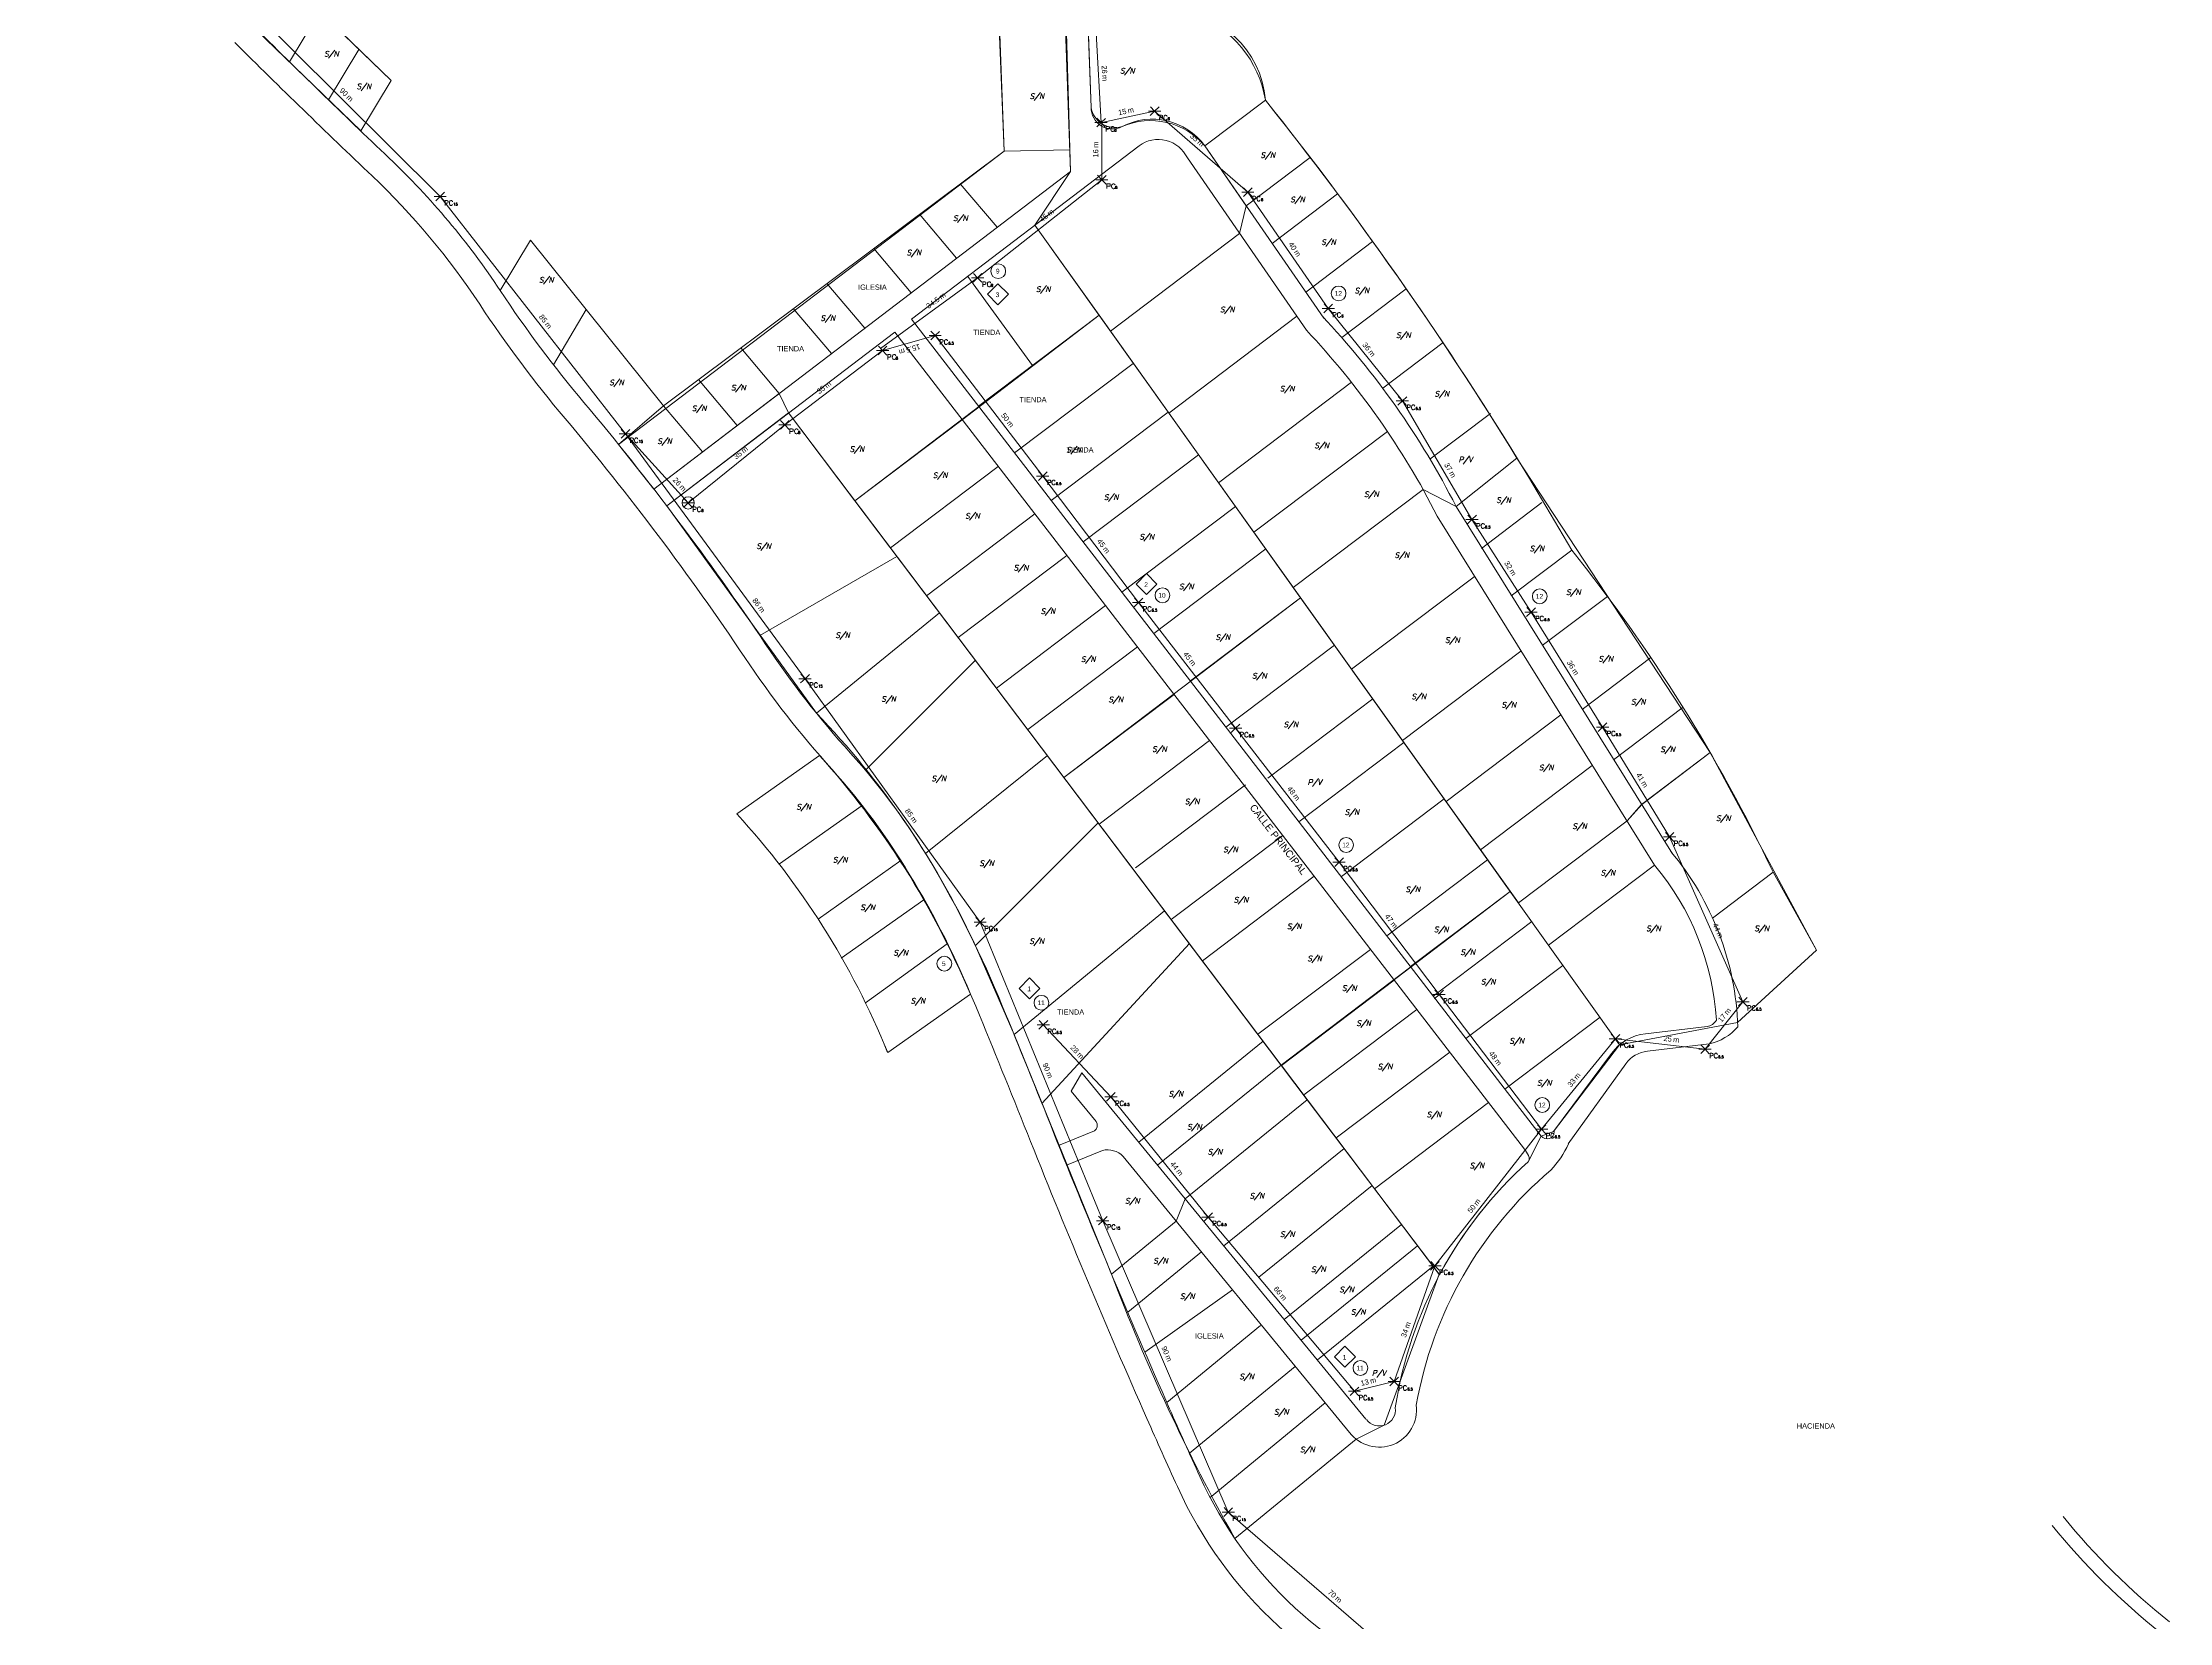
# Model space of a CAD drawing. Header units: metres. Extents: x 276196 to 280123, y 1482787 to 1490589.
# Drawn here: x 278484 to 279088, y 1488827 to 1489275 of the extents above; entities that cross this region are included whole.
import ezdxf
from ezdxf.enums import TextEntityAlignment as Align

# ---------------------------------------------------------------- set-up
doc = ezdxf.new("R2010")
doc.units = ezdxf.units.M
for name, color, linetype, lineweight in [('_ADDRESSDIBUJO', 7, 'Continuous', 0), ('_HOUSECOUNT', 7, 'Continuous', 0), ('_LOTLINE', 9, 'Continuous', 0), ('_MICROZONES', 2, 'Continuous', 0), ('_POLEPED', 7, 'Continuous', 0), ('_STRAND', 3, 'Continuous', 0), ('_STRANDDISTANCE', 3, 'Continuous', 0), ('_STREET', 5, 'Continuous', 0)]:
    doc.layers.add(name, color=color, linetype=linetype, lineweight=lineweight)
doc.styles.add('Address', font='ITALICS.shx', dxfattribs={"height": 1.5})
doc.styles.add('ROMANS', font='romans.shx', dxfattribs={"height": 0.2})
doc.styles.get("Standard").update_dxf_attribs({"font": 'arial.ttf'})
doc.styles.add('StrandDistance0', font='ENGINEERING.shx', dxfattribs={"height": 1.5})
doc.styles.add('Style-ENGINEERING', font='ENGINEERING.shx')

# ---------------------------------------------------------------- blocks, each defined once
blk = doc.blocks.new('PC15_E')
at = {"layer": '_POLEPED', "color": 1}
for p, q in [((-1.74, 0), (0, 0)), ((-1.19, 1.27), (0, 0)), ((0, 0), (1.24, 1.22)), ((0, 0), (1.74, 0)), ((-1.24, -1.22), (0, 0)), ((0, 0), (1.19, -1.27))]:
    blk.add_line(p, q, dxfattribs=at)
at = {"layer": '_POLEPED', "linetype": 'Continuous', "style": 'ROMANS'}
for s, height, p in [('PC', 1.391, (1.18, -2.51)), ('15', 0.732, (3.72, -2.51))]:
    blk.add_text(s, height=height, rotation=359.64776, dxfattribs=at).set_placement(p)
blk = doc.blocks.new('*U33')
at = {"layer": '_POLEPED', "linetype": 'Continuous'}
blk.add_line((206328.6, 1519837.21), (206328.59, 1519835.82), dxfattribs=at)
at = {"layer": '_POLEPED', "linetype": 'Continuous', "flags": 128}
blk.add_lwpolyline([(206328.6, 1519837.21), (206329.19, 1519837.21), (206329.39, 1519837.14), (206329.46, 1519837.07), (206329.52, 1519836.94), (206329.52, 1519836.74), (206329.46, 1519836.61), (206329.39, 1519836.54), (206329.19, 1519836.48), (206328.59, 1519836.48)], dxfattribs=at)
blk = doc.blocks.new('PC8_E')
at = {"layer": '_POLEPED', "color": 1}
for p, q in [((-1.74, 0), (0, 0)), ((-1.24, -1.22), (0, 0)), ((-1.19, 1.27), (0, 0)), ((0, 0), (1.24, 1.22)), ((0, 0), (1.74, 0)), ((0, 0), (1.19, -1.27))]:
    blk.add_line(p, q, dxfattribs=at)
at = {"layer": '_POLEPED', "linetype": 'Continuous', "flags": 128}
for points in [[(3.77, -1.47), (3.71, -1.34), (3.57, -1.2), (3.44, -1.13), (3.18, -1.13), (3.04, -1.2), (2.91, -1.33), (2.84, -1.46), (2.78, -1.66), (2.77, -1.99), (2.84, -2.19), (2.9, -2.32), (3.04, -2.46), (3.17, -2.52), (3.43, -2.53), (3.57, -2.46), (3.7, -2.33), (3.77, -2.2)], [(4, -1.78), (3.9, -1.81), (3.86, -1.88), (3.86, -1.95), (3.9, -2.02), (3.97, -2.06), (4.11, -2.09), (4.21, -2.13), (4.28, -2.2), (4.31, -2.27), (4.31, -2.37), (4.28, -2.44), (4.24, -2.48), (4.14, -2.51), (4, -2.51), (3.89, -2.47), (3.86, -2.44), (3.82, -2.37), (3.83, -2.26), (3.86, -2.19), (3.93, -2.13), (4.04, -2.09), (4.18, -2.06), (4.25, -2.02), (4.28, -1.95), (4.28, -1.88), (4.25, -1.81), (4.14, -1.78), (4, -1.78)]]:
    blk.add_lwpolyline(points, dxfattribs=at)
at = {"layer": '_POLEPED', "linetype": 'Continuous'}
blk.add_blockref('*U33', (-206327.14, -1519838.33), dxfattribs=at)
blk = doc.blocks.new('SN')
at = {"layer": '_ADDRESSDIBUJO', "color": 7, "linetype": 'Continuous', "lineweight": 0, "style": 'Address'}
blk.add_text('S/N', height=1.5, dxfattribs=at).set_placement((2, 0), align=Align.CENTER)
blk = doc.blocks.new('PC6.5')
at = {"layer": '_POLEPED', "color": 1}
for p, q in [((-1.74, 0), (0, 0)), ((-1.24, -1.22), (0, 0)), ((-1.19, 1.27), (0, 0)), ((0, 0), (1.24, 1.22)), ((0, 0), (1.74, 0)), ((0, 0), (1.19, -1.27))]:
    blk.add_line(p, q, dxfattribs=at)
at = {"layer": '_POLEPED', "linetype": 'Continuous', "attachment_point": 7, "rotation": 359.64776, "line_spacing_factor": 0.72, "style": 'StrandDistance0'}
for s, insert, char_height in [('\\Fromans;PC', (1.18, -2.51), 1.3914), ('\\Fromans;6.5', (3.72, -2.51), 0.7317)]:
    blk.add_mtext(s, dxfattribs=dict(at, insert=insert, char_height=char_height))
blk = doc.blocks.new('PC6_E')
at = {"layer": '_POLEPED', "color": 1}
for p, q in [((-1.74, 0), (0, 0)), ((-1.24, -1.22), (0, 0)), ((-1.19, 1.27), (0, 0)), ((0, 0), (1.24, 1.22)), ((0, 0), (1.74, 0)), ((0, 0), (1.19, -1.27))]:
    blk.add_line(p, q, dxfattribs=at)
at = {"layer": '_POLEPED', "linetype": 'Continuous', "style": 'ROMANS'}
for s, height, p in [('PC', 1.391, (1.18, -2.51)), ('6', 0.732, (3.72, -2.51))]:
    blk.add_text(s, height=height, rotation=359.64776, dxfattribs=at).set_placement(p)
blk = doc.blocks.new('PC8_N')
at = {"layer": '_POLEPED', "color": 1}
for p, q in [((-1.24, -1.22), (1.24, 1.22)), ((-1.19, 1.27), (1.19, -1.27)), ((-1.74, 0), (1.74, 0))]:
    blk.add_line(p, q, dxfattribs=at)
blk.add_circle((0, 0), 1.74, dxfattribs=at)
at = {"layer": '_POLEPED', "linetype": 'Continuous', "style": 'ROMANS'}
for s, height, p in [('PC', 1.391, (1.18, -2.51)), ('8', 0.732, (3.72, -2.51))]:
    blk.add_text(s, height=height, rotation=359.64776, dxfattribs=at).set_placement(p)
blk = doc.blocks.new('TIENDA')
at = {"layer": '_ADDRESSDIBUJO'}
blk.add_text('TIENDA', height=1.5, dxfattribs=at).set_placement((-0.01, -0.02))
blk = doc.blocks.new('PV')
at = {"layer": '_ADDRESSDIBUJO', "color": 7, "linetype": 'Continuous', "lineweight": 0, "style": 'Address'}
blk.add_text('P/V', height=1.5, dxfattribs=at).set_placement((2.09, 0.23), align=Align.CENTER)
blk = doc.blocks.new('HCRES_5')
at = {"layer": '_HOUSECOUNT', "color": 1, "linetype": 'Continuous', "lineweight": 0}
blk.add_circle((0.14, 0), 2.1, dxfattribs=at)
at = {"layer": '_HOUSECOUNT', "color": 7, "linetype": 'Continuous', "lineweight": 0, "style": 'Style-ENGINEERING'}
blk.add_text('5', height=1.35, dxfattribs=at).set_placement((0, 0), align=Align.MIDDLE_CENTER)
blk = doc.blocks.new('HCRES_12')
at = {"layer": '_HOUSECOUNT', "color": 1, "linetype": 'Continuous', "lineweight": 0}
blk.add_ellipse((0, 0), major_axis=(-1.48, 1.48), ratio=1, start_param=3.926991, end_param=10.210176, dxfattribs=at)
at = {"layer": '_HOUSECOUNT', "color": 7, "linetype": 'Continuous', "lineweight": 0, "style": 'Style-ENGINEERING'}
blk.add_text('12', height=1.35, dxfattribs=at).set_placement((-0.08, 0), align=Align.MIDDLE_CENTER)
blk = doc.blocks.new('LONGITUD_RED')
at = {"layer": '_STRANDDISTANCE'}
blk.add_text('m', height=1.5, dxfattribs=at).set_placement((1.57, 0))
at = {"layer": '_STRANDDISTANCE', "flags": 4}
blk.add_attdef('?', text='', height=1.5, dxfattribs=at).set_placement((1.17, 0), align=Align.RIGHT)
blk = doc.blocks.new('HCRES_9')
at = {"layer": '_HOUSECOUNT', "color": 1, "linetype": 'Continuous', "lineweight": 0}
blk.add_circle((0.14, 0), 2.1, dxfattribs=at)
at = {"layer": '_HOUSECOUNT', "color": 7, "linetype": 'Continuous', "lineweight": 0, "style": 'Style-ENGINEERING'}
blk.add_text('9', height=1.35, dxfattribs=at).set_placement((0, 0), align=Align.MIDDLE_CENTER)
blk = doc.blocks.new('HCCOM_3')
at = {"layer": '_HOUSECOUNT', "color": 3, "linetype": 'Continuous', "lineweight": 0, "flags": 128}
blk.add_lwpolyline([(-2.86, 0.15), (0.11, 3.12), (3.08, 0.15), (0.11, -2.82), (-2.86, 0.15)], close=True, dxfattribs=at)
at = {"layer": '_HOUSECOUNT', "color": 7, "linetype": 'Continuous', "lineweight": 0, "style": 'Style-ENGINEERING'}
blk.add_text('3', height=1.35, dxfattribs=at).set_placement((0, 0), align=Align.MIDDLE_CENTER)
blk = doc.blocks.new('HCRES_10')
at = {"layer": '_HOUSECOUNT', "color": 1, "linetype": 'Continuous', "lineweight": 0}
blk.add_circle((0.14, 0), 2.1, dxfattribs=at)
at = {"layer": '_HOUSECOUNT', "color": 7, "linetype": 'Continuous', "lineweight": 0, "style": 'Style-ENGINEERING'}
blk.add_text('10', height=1.35, dxfattribs=at).set_placement((0, 0), align=Align.MIDDLE_CENTER)
blk = doc.blocks.new('HCCOM_2')
at = {"layer": '_HOUSECOUNT', "color": 3, "linetype": 'Continuous', "lineweight": 0, "flags": 128}
blk.add_lwpolyline([(-2.86, 0.15), (0.11, 3.12), (3.08, 0.15), (0.11, -2.82), (-2.86, 0.15)], close=True, dxfattribs=at)
at = {"layer": '_HOUSECOUNT', "color": 7, "linetype": 'Continuous', "lineweight": 0, "style": 'Style-ENGINEERING'}
blk.add_text('2', height=1.35, dxfattribs=at).set_placement((0, 0), align=Align.MIDDLE_CENTER)
blk = doc.blocks.new('HCRES_11')
at = {"layer": '_HOUSECOUNT', "color": 1, "linetype": 'Continuous', "lineweight": 0}
blk.add_circle((0.14, 0), 2.1, dxfattribs=at)
at = {"layer": '_HOUSECOUNT', "color": 7, "linetype": 'Continuous', "lineweight": 0, "style": 'Style-ENGINEERING'}
blk.add_text('11', height=1.35, dxfattribs=at).set_placement((0.06, 0), align=Align.MIDDLE_CENTER)
blk = doc.blocks.new('HCCOM_1')
at = {"layer": '_HOUSECOUNT', "color": 3, "linetype": 'Continuous', "lineweight": 0, "flags": 128}
blk.add_lwpolyline([(-2.86, 0.15), (0.11, 3.12), (3.08, 0.15), (0.11, -2.82), (-2.86, 0.15)], close=True, dxfattribs=at)
at = {"layer": '_HOUSECOUNT', "color": 7, "linetype": 'Continuous', "lineweight": 0, "style": 'Style-ENGINEERING'}
blk.add_text('1', height=1.35, dxfattribs=at).set_placement((0, 0), align=Align.MIDDLE_CENTER)

msp = doc.modelspace()

# ---------------------------------------------------------------- linework, layer by layer
at = {"layer": '_LOTLINE', "color": 9}
for p, q in [((278775.97, 1489238), (278773.56, 1489318.23)), ((278781.76, 1489256.13), (278779.55, 1489319.02)), ((278583.29, 1489263.74), (278529.47, 1489315.91)), ((278757.09, 1489243.77), (278755.38, 1489291.03)), ((278563.09, 1489283.34), (278554.51, 1489269.04)), ((278574.16, 1489272.54), (278565.58, 1489258.25)), ((278583.29, 1489263.74), (278574.71, 1489249.45)), ((278831.18, 1489258.19), (278814.01, 1489245.22)), ((278660.55, 1489171.55), (278757.09, 1489243.77)), ((278730.87, 1489196.08), (278795.38, 1489245.25)), ((278757.09, 1489243.77), (278775.79, 1489244.15)), ((278809.07, 1489241.81), (278842.81, 1489192.96)), ((278814.01, 1489245.22), (278847.75, 1489196.37)), ((278843.91, 1489241.92), (278825.76, 1489228.21)), ((278657.81, 1489147.93), (278775.97, 1489238)), ((278755.17, 1489222.15), (278744.7, 1489234.5)), ((278851.68, 1489231.64), (278833.09, 1489217.59)), ((278743.65, 1489213.37), (278733.1, 1489225.82)), ((278931.61, 1488990.35), (278765.8, 1489222.71)), ((278622.85, 1489218.47), (278614.27, 1489204.18)), ((278622.85, 1489218.47), (278660.55, 1489171.55)), ((278730.8, 1489203.57), (278720.15, 1489216.13)), ((278823.89, 1489220.36), (278787.23, 1489192.67)), ((278861.6, 1489218.12), (278842.62, 1489203.79)), ((278717.6, 1489193.51), (278706.85, 1489206.18)), ((278746.79, 1489208.22), (278765.16, 1489182.93)), ((278871.11, 1489204.69), (278852.82, 1489190.87)), ((278638.66, 1489198.8), (278629.37, 1489183.12)), ((278708.16, 1489186.31), (278697.34, 1489199.07)), ((278661.45, 1489143.16), (278726.1, 1489192.44)), ((278904.64, 1488960.75), (278726.1, 1489192.44)), ((278909.39, 1488964.41), (278730.87, 1489196.08)), ((278784.02, 1489197.18), (278749.89, 1489171.4)), ((278840.08, 1489196.91), (278803.78, 1489169.48)), ((278693.38, 1489175.04), (278682.45, 1489187.93)), ((278881.62, 1489189.46), (278864.45, 1489176.49)), ((278793.73, 1489183.56), (278760.1, 1489158.15)), ((278681.46, 1489165.96), (278670.44, 1489178.95)), ((278855.59, 1489178.19), (278817.89, 1489149.71)), ((278660.55, 1489171.55), (278647.82, 1489160.52)), ((278671.64, 1489158.48), (278660.55, 1489171.55)), ((278880.56, 1488925.13), (278696, 1489169.49)), ((278745.26, 1489167.57), (278714.82, 1489144.57)), ((278803.6, 1489169.74), (278770.46, 1489144.7)), ((278895.02, 1489169.38), (278877.85, 1489156.41)), ((278865.77, 1489164.28), (278827.91, 1489135.68)), ((278812.25, 1489157.62), (278779.54, 1489132.91)), ((278902.52, 1489156.71), (278885.26, 1489142.97)), ((278755.47, 1489154.32), (278724.9, 1489131.23)), ((278875.9, 1489147.79), (278839.1, 1489119.99)), ((278909.6, 1489144.06), (278892.44, 1489131.09)), ((278765.83, 1489140.88), (278735.13, 1489117.68)), ((278822.68, 1489143), (278790.5, 1489118.69)), ((278879.91, 1489140.25), (278941.54, 1489041.3)), ((278885.26, 1489142.97), (278946.62, 1489044.48)), ((278687.84, 1489106.38), (278726.71, 1489128.82)), ((278774.92, 1489129.09), (278744.1, 1489105.81)), ((278831.27, 1489130.97), (278799.52, 1489106.98)), ((278918.05, 1489130.57), (278900.88, 1489117.6)), ((278890.39, 1489123.06), (278855.64, 1489096.81)), ((278785.87, 1489114.87), (278754.92, 1489091.48)), ((278841.16, 1489117.1), (278809.92, 1489093.49)), ((278928.16, 1489117.46), (278909.69, 1489103.51)), ((278703.92, 1489084.33), (278738.78, 1489112.85)), ((278794.9, 1489103.16), (278763.83, 1489079.69)), ((278850.75, 1489103.66), (278819.99, 1489080.42)), ((278903.59, 1489101.96), (278870.05, 1489076.62)), ((278717.8, 1489068.18), (278748.97, 1489099.35)), ((278940.45, 1489100.13), (278921, 1489085.43)), ((278805.29, 1489089.67), (278774.09, 1489066.1)), ((278861.63, 1489088.42), (278831.93, 1489065.98)), ((278914.91, 1489083.85), (278882.41, 1489059.3)), ((278949.6, 1489086.03), (278929.93, 1489071.17)), ((278704.8, 1489072.37), (278681.31, 1489055.81)), ((278734.84, 1489044.56), (278769.37, 1489072.35)), ((278815.37, 1489076.59), (278784.04, 1489052.93)), ((278870.48, 1489076.01), (278840.72, 1489053.52)), ((278957.32, 1489073.18), (278937.86, 1489058.48)), ((278923.88, 1489069.52), (278892.2, 1489045.58)), ((278825.54, 1489064.06), (278794.4, 1489040.53)), ((278881.88, 1489060.04), (278852.74, 1489038.01)), ((278716.89, 1489058.19), (278693.39, 1489041.63)), ((278748.99, 1489018.45), (278783.79, 1489053.25)), ((278933.72, 1489053.8), (278902.93, 1489030.54)), ((278836.09, 1489049.7), (278804.5, 1489025.83)), ((278727.85, 1489042.55), (278704.36, 1489025.99)), ((278894.18, 1489042.81), (278865.61, 1489021.23)), ((278941.54, 1489041.3), (278911.47, 1489018.58)), ((278845.03, 1489038.11), (278813.32, 1489014.15)), ((278975.14, 1489039.25), (278957.98, 1489026.28)), ((278987.4, 1489017.21), (278975.14, 1489039.25)), ((278734.36, 1489031.47), (278710.87, 1489014.9)), ((278900.58, 1489033.83), (278872.34, 1489012.49)), ((278759.94, 1488993.21), (278802.63, 1489028.31)), ((278906.7, 1489025.26), (278878.77, 1489004.15)), ((278740.94, 1489018.98), (278717.83, 1489002.21)), ((278767.84, 1488973.68), (278809.66, 1489019.01)), ((278860.98, 1489017.4), (278829.08, 1488993.3)), ((278965.09, 1488996.68), (278987.4, 1489017.21)), ((278915.55, 1489012.85), (278888.06, 1488992.08)), ((278747.59, 1489004.72), (278724.1, 1488988.15)), ((278867.71, 1489008.67), (278835.72, 1488984.5)), ((278874.14, 1489000.33), (278842.07, 1488976.1)), ((278926.07, 1488998.12), (278899.11, 1488977.75)), ((278795.29, 1488962.72), (278830.57, 1488991.32)), ((278883.44, 1488988.26), (278851.25, 1488963.94)), ((278779.17, 1488982.37), (278776.17, 1488977.17)), ((278859.7, 1488884.19), (278779.17, 1488982.37)), ((278800.64, 1488956.2), (278835.66, 1488984.59)), ((278776.17, 1488977.17), (278783.2, 1488968.55)), ((278808.44, 1488946.69), (278843.07, 1488974.77)), ((278894.48, 1488973.93), (278862.15, 1488949.51)), ((278782.76, 1488965.92), (278772.58, 1488961.81)), ((278785.01, 1488960.36), (278774.83, 1488956.24)), ((278855.06, 1488880.39), (278790.85, 1488958.67)), ((278819.44, 1488933.28), (278853.53, 1488960.92)), ((278829.3, 1488924.4), (278861.44, 1488950.45)), ((278805.93, 1488940.29), (278787.6, 1488925.25)), ((278836.51, 1488912.46), (278869.77, 1488939.42)), ((278841.32, 1488906.61), (278874.34, 1488933.37)), ((278813.04, 1488931.62), (278792.16, 1488914.49)), ((278845.92, 1488900.99), (278878.72, 1488927.58)), ((278821.88, 1488920.84), (278797.02, 1488903.16)), ((278829.85, 1488910.72), (278803.25, 1488888.9)), ((278839.68, 1488899.14), (278809.65, 1488874.5)), ((278848.17, 1488888.79), (278815.5, 1488861.99)), ((278856.9, 1488878.52), (278822.52, 1488850.32))]:
    msp.add_line(p, q, dxfattribs=at)
at = {"layer": '_LOTLINE', "color": 9, "flags": 128}
msp.add_lwpolyline([(278681.31, 1489055.81, -0.089447), (278724.1, 1488988.15), (278747.59, 1489004.72, 0.086733), (278704.8, 1489072.37), (278681.31, 1489055.81)], format="xyb", close=True, dxfattribs=at)
for points in [[(278912.88, 1488965.71), (278929.32, 1488987.88, -0.215544), (278938.97, 1488993.45), (278956.43, 1488995.53, 0.241498), (278959.05, 1488997.3)], [(278917.08, 1488962.26), (278933.38, 1488984.96, -0.216875), (278939.51, 1488988.48), (278957.02, 1488990.57, 0.158137), (278965.14, 1488995.43)]]:
    msp.add_lwpolyline(points, format="xyb", dxfattribs=at)
at = {"layer": '_LOTLINE', "color": 9}
for centre, radius, start, end in [((278803.97, 1489256.18), 27.28, 4.23229, 90), ((280286.31, 1491034.1), 2472.76, 225.20012, 226.45475), ((280286.31, 1491034.1), 2479.76, 225.20012, 226.45475), ((278044.02, 1488629.02), 1007.71, 29.84857, 38.63514), ((278788.62, 1489257.4), 6.98, 190.53106, 286.04242), ((278798.62, 1489232.27), 20.11, 40.07765, 113.644), ((278800.81, 1489237.91), 9.13, 25.28546, 126.50518), ((278433.1, 1489084.31), 217.23, 33.48984, 46.45475), ((278433.1, 1489084.31), 210.23, 33.48984, 46.45475), ((278902.07, 1489394.6), 345.1, 213.48984, 220.07196), ((278902.07, 1489394.6), 352.1, 213.48984, 220.07196), ((278678.25, 1489037.74), 226.22, 26.94616, 43.3276), ((278678.25, 1489037.74), 232.22, 26.94616, 43.3276), ((278040.69, 1488669.96), 773.55, 33.78935, 40.07196), ((278040.69, 1488669.96), 780.55, 33.78935, 40.07196), ((278556.56, 1488841.04), 463.14, 25.33778, 38.69189), ((278916.29, 1489255.89), 273.01, 213.78935, 222.04654), ((278916.29, 1489255.89), 280.01, 213.78935, 222.04654), ((278569.91, 1488943.5), 193.43, 30.64363, 42.04654), ((278569.91, 1488943.5), 186.43, 30.64363, 42.04654), ((278515.12, 1488903.34), 225.53, 22.08962, 42.53496), ((278467.39, 1488882.77), 312.59, 22.29857, 30.64363), ((278883.55, 1488992.73), 75.64, 3.46106, 39.94714), ((278883.55, 1488992.73), 81.64, 1.89504, 39.94714), ((278467.39, 1488882.77), 305.59, 22.29857, 30.64363), ((275006.87, 1487463.6), 4045.81, 21.75155, 22.29857), ((275006.87, 1487463.6), 4052.81, 21.75155, 22.29857), ((280965.71, 1489841.13), 2369.83, 201.75155, 203.81257), ((280965.71, 1489841.13), 2362.83, 201.75155, 203.81257), ((278893.61, 1488972.59), 25.65, 316.08874, 336.24859), ((278786.47, 1488954.46), 6.08, 43.8855, 103.8855), ((278984.31, 1488869.67), 117.64, 131.96038, 171.32406), ((278985.92, 1488868.35), 113.69, 130.497, 169.95119), ((280965.71, 1489841.13), 2369.83, 203.81257, 204.32317), ((280965.71, 1489841.13), 2362.83, 203.81257, 204.32317), ((278863.47, 1488886.83), 10.59, 217.50941, 7.32486), ((278863.47, 1488886.83), 4.59, 217.50941, 7.32486), ((278916.86, 1488915.04), 114.4, 204.32317, 250.7971), ((278916.86, 1488915.04), 121.4, 204.32317, 250.7971), ((279212.89, 1488983.41), 204.7, 219.20901, 231.33952), ((279212.89, 1488983.41), 200.7, 219.20901, 231.33952)]:
    msp.add_arc(centre, radius, start, end, dxfattribs=at)
for points in [[(278783.2, 1488968.55), (278783.76, 1488967.86), (278783.59, 1488966.25), (278782.76, 1488965.92)], [(278909.39, 1488964.41), (278910.39, 1488963.11), (278913.28, 1488963.5), (278913.02, 1488965.71)], [(278905.66, 1488957.15), (278906.58, 1488957.99), (278905.4, 1488959.76), (278904.64, 1488960.75)]]:
    msp.add_open_spline(points, degree=3, dxfattribs=at)
at = {"layer": '_MICROZONES'}
msp.add_lwpolyline([(278484.49, 1489305.35), (278503.94, 1489281.81), (278517.39, 1489295.31), (278520.89, 1489301.61), (278574.71, 1489249.45), (278583.29, 1489263.74), (278529.47, 1489315.91), (278495.15, 1489315.4), (278484.49, 1489305.35)], dxfattribs=at)
for points in [[(278831.18, 1489258.19, -0.030804), (278902.52, 1489156.71), (278885.26, 1489142.97), (278875.9, 1489147.79), (278839.1, 1489119.99), (278787.23, 1489192.67), (278823.89, 1489220.36), (278825.76, 1489228.21), (278814.01, 1489245.22, 0.372168), (278790.55, 1489250.7, -0.564454), (278781.76, 1489256.13), (278780.8, 1489283.46), (278811.08, 1489282.51, -0.272433)], [(278661.45, 1489143.16), (278703.92, 1489084.33, -0.082151), (278748.63, 1489019.2), (278759.94, 1488993.21), (278787.6, 1488925.25), (278805.93, 1488940.29), (278808.44, 1488946.69), (278843.07, 1488974.77), (278696, 1489169.49)], [(278681.31, 1489055.81, -0.089447), (278724.1, 1488988.15), (278747.59, 1489004.72, 0.083379), (278704.8, 1489072.37)], [(278835.72, 1488984.5), (278880.55, 1488925.14, -0.086718), (278905.66, 1488957.15), (278909.39, 1488964.41), (278912.88, 1488965.71), (278931.61, 1488990.35), (278965.09, 1488996.68), (278987.4, 1489017.21), (278957.32, 1489073.18), (278937.89, 1489058.5), (278933.74, 1489053.82), (278902.93, 1489030.54), (278900.58, 1489033.83)], [(278822.52, 1488850.32), (278856.9, 1488878.52), (278864.82, 1488882.45), (278880.44, 1488925.29), (278843.07, 1488974.77), (278808.44, 1488946.69), (278805.93, 1488940.29), (278787.6, 1488925.25, 0.03756)]]:
    msp.add_lwpolyline(points, format="xyb", close=True, dxfattribs=at)
for points in [[(278714.82, 1489144.57), (278745.26, 1489167.57), (278784.02, 1489197.18), (278765.8, 1489222.71), (278775.97, 1489238), (278774.44, 1489280.99), (278755.65, 1489280.99), (278757.09, 1489243.77), (278647.82, 1489160.52), (278657.81, 1489147.93), (278693.38, 1489175.04), (278696, 1489169.49)], [(278714.82, 1489144.57), (278774.09, 1489066.1), (278841.16, 1489117.1), (278784.02, 1489197.18)], [(278902.52, 1489156.71), (278957.32, 1489073.18), (278937.86, 1489058.48), (278933.72, 1489053.8), (278902.93, 1489030.54), (278839.1, 1489119.99), (278875.9, 1489147.79), (278885.26, 1489142.97)], [(278774.09, 1489066.1), (278835.66, 1488984.59), (278900.58, 1489033.83), (278841.16, 1489117.1)]]:
    msp.add_lwpolyline(points, close=True, dxfattribs=at)
at = {"layer": '_STRAND'}
for p, q in [((278533.4, 1489294.33), (278597.23, 1489230.84)), ((278783.25, 1489277.22), (278784.61, 1489251.81)), ((278784.82, 1489251.81), (278799.79, 1489255.06)), ((278784.82, 1489235.61), (278784.82, 1489251.81)), ((278799.79, 1489255.06), (278826.21, 1489232.1)), ((278749.59, 1489207.81), (278784.82, 1489235.61)), ((278597.23, 1489230.84), (278649.74, 1489163.54)), ((278826.21, 1489232.1), (278849, 1489199.12)), ((278722.05, 1489187.81), (278749.59, 1489207.81)), ((278849, 1489199.12), (278870.02, 1489172.89)), ((278737.57, 1489191.41), (278722.65, 1489187.18)), ((278768.06, 1489151.59), (278737.57, 1489191.41)), ((278722.65, 1489187.18), (278694.94, 1489166.1)), ((278870.02, 1489172.89), (278889.76, 1489139.28)), ((278649.74, 1489163.54), (278700.67, 1489094.15)), ((278649.74, 1489163.54), (278667.54, 1489143.97)), ((278667.54, 1489143.97), (278694.94, 1489166.1)), ((278795.25, 1489115.71), (278768.06, 1489151.59)), ((278889.76, 1489139.28), (278906.5, 1489113.03)), ((278822.73, 1489080.07), (278795.25, 1489115.71)), ((278906.5, 1489113.03), (278926.78, 1489080.42)), ((278700.67, 1489094.15), (278750.33, 1489025.12)), ((278852.09, 1489042.1), (278822.73, 1489080.07)), ((278926.78, 1489080.42), (278945.8, 1489049.27)), ((278945.8, 1489049.27), (278966.57, 1489002.56)), ((278880.42, 1489004.58), (278852.09, 1489042.1)), ((278750.33, 1489025.12), (278785.08, 1488940.46)), ((278909.51, 1488966.38), (278880.42, 1489004.58)), ((278966.57, 1489002.56), (278955.85, 1488989.05)), ((278930.43, 1488992.04), (278909.51, 1488966.38)), ((278955.85, 1488989.05), (278930.43, 1488992.04)), ((278787.4, 1488975.55), (278814.94, 1488941.49)), ((278879.26, 1488927.66), (278909.51, 1488966.38)), ((278785.08, 1488940.46), (278820.66, 1488857.83)), ((278814.94, 1488941.49), (278856.45, 1488892.07)), ((278867.7, 1488894.86), (278879.26, 1488927.66)), ((278856.45, 1488892.07), (278867.7, 1488894.86)), ((278820.66, 1488857.83), (278872.82, 1488812.76))]:
    msp.add_line(p, q, dxfattribs=at)
at = {"layer": '_STRANDDISTANCE'}
msp.add_line((278787.4, 1488975.55), (278768.23, 1488995.96), dxfattribs=at)

# ---------------------------------------------------------------- block references
at = {"layer": '_ADDRESSDIBUJO'}
for name, p in [('SN', (278564.38, 1489270.56)), ('SN', (278790.03, 1489265.78)), ('SN', (278573.58, 1489261.35)), ('SN', (278764.4, 1489258.56)), ('SN', (278829.86, 1489241.87)), ('SN', (278742.7, 1489223.97)), ('SN', (278729.52, 1489214.21)), ('SN', (278847.07, 1489217.2)), ('SN', (278625.3, 1489206.47)), ('SN', (278766.18, 1489203.84)), ('SN', (278856.54, 1489203.43)), ('SN', (278705.11, 1489195.64)), ('SN', (278818.37, 1489198.07)), ('TIENDA', (278748.36, 1489191.62)), ('SN', (278868.3, 1489190.81)), ('TIENDA', (278692.72, 1489186.98)), ('SN', (278679.76, 1489175.91)), ('TIENDA', (278761.47, 1489172.56)), ('SN', (278835.34, 1489175.63)), ('SN', (278879.2, 1489174.17)), ('SN', (278668.63, 1489170.06)), ('SN', (278658.83, 1489160.75)), ('SN', (278845.13, 1489159.51)), ('SN', (278713.37, 1489158.51)), ('SN', (278774.79, 1489158.3)), ('TIENDA', (278774.79, 1489158.3)), ('PV', (278885.83, 1489155.29)), ('SN', (278736.96, 1489151.08)), ('SN', (278785.46, 1489144.86)), ('SN', (278859.23, 1489145.7)), ('SN', (278896.7, 1489144.05)), ('SN', (278746.12, 1489139.55)), ('SN', (278686.93, 1489130.99)), ('SN', (278795.53, 1489133.64)), ('SN', (278906.17, 1489130.28)), ('SN', (278759.9, 1489124.86)), ('SN', (278867.86, 1489128.44)), ('SN', (278806.75, 1489119.54)), ('SN', (278916.5, 1489117.94)), ('SN', (278767.52, 1489112.52)), ('SN', (278817.11, 1489105.15)), ('SN', (278882.19, 1489104.35)), ('SN', (278778.95, 1489098.92)), ('SN', (278827.47, 1489094.22)), ('SN', (278925.68, 1489099.01)), ('SN', (278722.34, 1489087.63)), ('SN', (278786.75, 1489087.49)), ('SN', (278898.18, 1489085.98)), ('SN', (278934.9, 1489086.84)), ('SN', (278836.39, 1489080.41)), ('SN', (278799.14, 1489073.45)), ('SN', (278943.22, 1489073.36)), ('SN', (278736.58, 1489065.09)), ('PV', (278843.05, 1489063.81)), ('SN', (278908.79, 1489068.2)), ('SN', (278698.26, 1489057.05)), ('SN', (278808.4, 1489058.58)), ('SN', (278853.71, 1489055.54)), ('SN', (278918.26, 1489051.56)), ('SN', (278959, 1489053.85)), ('SN', (278819.28, 1489044.97)), ('SN', (278708.61, 1489042.02)), ('SN', (278750.15, 1489041.05)), ('SN', (278870.97, 1489033.67)), ('SN', (278926.29, 1489038.36)), ('SN', (278716.41, 1489028.56)), ('SN', (278822.27, 1489030.7)), ('SN', (278879.03, 1489022.31)), ('SN', (278939.2, 1489022.59)), ('SN', (278969.9, 1489022.59)), ('SN', (278725.78, 1489015.68)), ('SN', (278764.34, 1489018.94)), ('SN', (278886.55, 1489015.85)), ('SN', (278843.13, 1489014.06)), ('SN', (278852.97, 1489005.67)), ('SN', (278892.34, 1489007.46)), ('SN', (278730.66, 1489002.02)), ('TIENDA', (278772.14, 1488998.89)), ('SN', (278857.02, 1488995.7)), ('SN', (278900.44, 1488990.67)), ('SN', (278863.1, 1488983.39)), ('SN', (278908.26, 1488978.81)), ('SN', (278803.8, 1488975.66)), ('SN', (278876.99, 1488969.79)), ('SN', (278809.06, 1488966.31)), ('SN', (278814.88, 1488959.25)), ('SN', (278889.15, 1488955.32)), ('SN', (278791.45, 1488945.35)), ('SN', (278826.77, 1488946.74)), ('SN', (278835.39, 1488935.87)), ('SN', (278799.45, 1488928.33)), ('SN', (278844.21, 1488925.92)), ('SN', (278807.04, 1488918.28)), ('SN', (278852.21, 1488920.18)), ('SN', (278855.49, 1488913.82)), ('SN', (278823.86, 1488895.52)), ('SN', (278833.7, 1488885.47)), ('SN', (278841.09, 1488874.8))]:
    msp.add_blockref(name, p, dxfattribs=at)
at = {"layer": '_HOUSECOUNT', "lineweight": 70, "zscale": 0.001}
for name, p in [('HCRES_9', (278755.3, 1489209.7)), ('HCCOM_3', (278755.25, 1489203.01)), ('HCRES_12', (278851.95, 1489203.38)), ('HCCOM_2', (278797.37, 1489120.81)), ('HCRES_10', (278801.87, 1489117.78)), ('HCRES_12', (278854.1, 1489046.99)), ('HCCOM_1', (278764.2, 1489006.19)), ('HCRES_11', (278767.56, 1489002.25)), ('HCRES_12', (278909.68, 1488973.26)), ('HCCOM_1', (278853.65, 1488901.72)), ('HCRES_11', (278858, 1488898.69))]:
    msp.add_blockref(name, p, dxfattribs=at)
at = {"layer": '_HOUSECOUNT', "zscale": 0.001}
for name, p in [('HCRES_12', (278908.98, 1489117.5)), ('HCRES_5', (278740.03, 1489013.34))]:
    msp.add_blockref(name, p, dxfattribs=at)
at = {"layer": '_LOTLINE', "zscale": 0.001}
for p in [(278645.21, 1489177.37), (278709.31, 1489105.75)]:
    msp.add_blockref('SN', p, dxfattribs=at)
at = {"layer": '_MICROZONES', "zscale": 0.001}
for name, p in [('SN', (278838.29, 1489229.27)), ('SN', (278872.66, 1489088.32)), ('SN', (278837.36, 1489023.17)), ('PV', (278861.28, 1488896.28))]:
    msp.add_blockref(name, p, dxfattribs=at)
at = {"layer": '_POLEPED'}
for name, p in [('PC8_E', (278784.61, 1489251.81)), ('PC6_E', (278799.79, 1489255.06)), ('PC8_E', (278784.82, 1489235.61)), ('PC15_E', (278597.23, 1489230.84)), ('PC6_E', (278826.21, 1489232.1)), ('PC8_E', (278749.59, 1489207.81)), ('PC6_E', (278849, 1489199.12)), ('PC6.5', (278737.57, 1489191.41)), ('PC8_E', (278722.65, 1489187.18)), ('PC6.5', (278870.02, 1489172.89)), ('PC8_E', (278694.94, 1489166.1)), ('PC15_E', (278649.74, 1489163.54)), ('PC6.5', (278768.06, 1489151.59)), ('PC8_N', (278667.54, 1489143.98)), ('PC6.5', (278889.76, 1489139.28)), ('PC6.5', (278795.25, 1489115.71)), ('PC6.5', (278906.5, 1489113.03)), ('PC15_E', (278700.67, 1489094.15)), ('PC6.5', (278822.73, 1489080.07)), ('PC6.5', (278926.78, 1489080.42)), ('PC6.5', (278945.8, 1489049.27)), ('PC6.5', (278852.09, 1489042.1)), ('PC15_E', (278750.33, 1489025.12)), ('PC6.5', (278880.42, 1489004.58)), ('PC6.5', (278966.57, 1489002.56)), ('PC6.5', (278768.23, 1488995.96)), ('PC6.5', (278930.43, 1488992.04)), ('PC6.5', (278955.85, 1488989.05)), ('PC6.5', (278787.4, 1488975.55)), ('PC6.5', (278909.51, 1488966.38)), ('PC15_E', (278785.08, 1488940.46)), ('PC6.5', (278814.94, 1488941.49)), ('PC6.5', (278879.26, 1488927.66)), ('PC6.5', (278867.7, 1488894.86)), ('PC6.5', (278856.45, 1488892.07)), ('PC15_E', (278820.66, 1488857.83))]:
    msp.add_blockref(name, p, dxfattribs=at)
at = {"layer": '_STRANDDISTANCE'}
ref = msp.add_blockref('LONGITUD_RED', (278784.8, 1489266.86), dxfattribs=dict(at, rotation=273.0778331202121))
ref.add_attrib('?', '26', dxfattribs={"height": 1.5, "rotation": 273.07783}).set_placement((278784.87, 1489265.69), align=Align.RIGHT)
ref = msp.add_blockref('LONGITUD_RED', (278569.37, 1489259.95), dxfattribs=dict(at, rotation=315.1569215592104))
ref.add_attrib('?', '90', dxfattribs={"height": 1.5, "rotation": 315.15692}).set_placement((278570.2, 1489259.13), align=Align.RIGHT)
ref = msp.add_blockref('LONGITUD_RED', (278790.77, 1489254.12), dxfattribs=dict(at, rotation=12.25387613912505))
ref.add_attrib('?', '15', dxfattribs={"height": 1.5, "rotation": 12.25388}).set_placement((278791.91, 1489254.37), align=Align.RIGHT)
ref = msp.add_blockref('LONGITUD_RED', (278783.82, 1489243.09), dxfattribs=dict(at, rotation=90.00000000000001))
ref.add_attrib('?', '16', dxfattribs={"height": 1.5, "rotation": 90}).set_placement((278783.82, 1489244.26), align=Align.RIGHT)
ref = msp.add_blockref('LONGITUD_RED', (278810.56, 1489247.02), dxfattribs=dict(at, rotation=319.0128800932993))
ref.add_attrib('?', '35', dxfattribs={"height": 1.5, "rotation": 319.01288}).set_placement((278811.44, 1489246.26), align=Align.RIGHT)
ref = msp.add_blockref('LONGITUD_RED', (278768.8, 1489224.24), dxfattribs=dict(at, rotation=38.27449664570253))
ref.add_attrib('?', '45', dxfattribs={"height": 1.5, "rotation": 38.2745}).set_placement((278769.71, 1489224.96), align=Align.RIGHT)
ref = msp.add_blockref('LONGITUD_RED', (278838.3, 1489216.37), dxfattribs=dict(at, rotation=304.6433667972915))
ref.add_attrib('?', '40', dxfattribs={"height": 1.5, "rotation": 304.64337}).set_placement((278838.96, 1489215.41), align=Align.RIGHT)
ref = msp.add_blockref('LONGITUD_RED', (278738.06, 1489200.67), dxfattribs=dict(at, rotation=35.98700519029013))
ref.add_attrib('?', '34.5', dxfattribs={"height": 1.5, "rotation": 35.98701}).set_placement((278739, 1489201.36), align=Align.RIGHT)
ref = msp.add_blockref('LONGITUD_RED', (278625.84, 1489195.8), dxfattribs=dict(at, rotation=307.9649873018721))
ref.add_attrib('?', '85', dxfattribs={"height": 1.5, "rotation": 307.96499}).set_placement((278626.56, 1489194.88), align=Align.RIGHT)
ref = msp.add_blockref('LONGITUD_RED', (278730.29, 1489188.31), dxfattribs=dict(at, rotation=195.8473192456109))
ref.add_attrib('?', '15.5', dxfattribs={"height": 1.5, "rotation": 195.84732}).set_placement((278729.17, 1489187.99), align=Align.RIGHT)
ref = msp.add_blockref('LONGITUD_RED', (278859.3, 1489187.87), dxfattribs=dict(at, rotation=308.7167025018837))
ref.add_attrib('?', '36', dxfattribs={"height": 1.5, "rotation": 308.7167}).set_placement((278860.03, 1489186.96), align=Align.RIGHT)
ref = msp.add_blockref('LONGITUD_RED', (278705.62, 1489175.48), dxfattribs=dict(at, rotation=37.26205105954694))
ref.add_attrib('?', '35', dxfattribs={"height": 1.5, "rotation": 37.26205}).set_placement((278706.55, 1489176.19), align=Align.RIGHT)
ref = msp.add_blockref('LONGITUD_RED', (278756.86, 1489167.87), dxfattribs=dict(at, rotation=307.4428975258756))
ref.add_attrib('?', '50', dxfattribs={"height": 1.5, "rotation": 307.4429}).set_placement((278757.57, 1489166.94), align=Align.RIGHT)
ref = msp.add_blockref('LONGITUD_RED', (278682.06, 1489156.98), dxfattribs=dict(at, rotation=38.92363867237616))
ref.add_attrib('?', '35', dxfattribs={"height": 1.5, "rotation": 38.92364}).set_placement((278682.96, 1489157.71), align=Align.RIGHT)
ref = msp.add_blockref('LONGITUD_RED', (278882.39, 1489153.8), dxfattribs=dict(at, rotation=300.4215198317684))
ref.add_attrib('?', '37', dxfattribs={"height": 1.5, "rotation": 300.42152}).set_placement((278882.98, 1489152.79), align=Align.RIGHT)
ref = msp.add_blockref('LONGITUD_RED', (278663.85, 1489149.52), dxfattribs=dict(at, rotation=312.2969257450322))
ref.add_attrib('?', '26', dxfattribs={"height": 1.5, "rotation": 312.29693}).set_placement((278664.63, 1489148.66), align=Align.RIGHT)
ref = msp.add_blockref('LONGITUD_RED', (278784.06, 1489132.13), dxfattribs=dict(at, rotation=307.1513820572204))
ref.add_attrib('?', '45', dxfattribs={"height": 1.5, "rotation": 307.15138}).set_placement((278784.76, 1489131.21), align=Align.RIGHT)
ref = msp.add_blockref('LONGITUD_RED', (278899.45, 1489125.95), dxfattribs=dict(at, rotation=302.5242730255314))
ref.add_attrib('?', '32', dxfattribs={"height": 1.5, "rotation": 302.52427}).set_placement((278900.07, 1489124.96), align=Align.RIGHT)
ref = msp.add_blockref('LONGITUD_RED', (278686.33, 1489115.38), dxfattribs=dict(at, rotation=306.2749520967045))
ref.add_attrib('?', '86', dxfattribs={"height": 1.5, "rotation": 306.27495}).set_placement((278687.02, 1489114.44), align=Align.RIGHT)
ref = msp.add_blockref('LONGITUD_RED', (278808.48, 1489100.19), dxfattribs=dict(at, rotation=307.6324546942574))
ref.add_attrib('?', '45', dxfattribs={"height": 1.5, "rotation": 307.63245}).set_placement((278809.19, 1489099.26), align=Align.RIGHT)
ref = msp.add_blockref('LONGITUD_RED', (278917.18, 1489097.75), dxfattribs=dict(at, rotation=301.8812151438726))
ref.add_attrib('?', '36', dxfattribs={"height": 1.5, "rotation": 301.88122}).set_placement((278917.8, 1489096.76), align=Align.RIGHT)
ref = msp.add_blockref('LONGITUD_RED', (278936.82, 1489065.9), dxfattribs=dict(at, rotation=301.4119673654687))
ref.add_attrib('?', '41', dxfattribs={"height": 1.5, "rotation": 301.41197}).set_placement((278937.43, 1489064.91), align=Align.RIGHT)
ref = msp.add_blockref('LONGITUD_RED', (278837.97, 1489061.99), dxfattribs=dict(at, rotation=307.7146952421671))
ref.add_attrib('?', '48', dxfattribs={"height": 1.5, "rotation": 307.7147}).set_placement((278838.68, 1489061.07), align=Align.RIGHT)
ref = msp.add_blockref('LONGITUD_RED', (278729.57, 1489055.69), dxfattribs=dict(at, rotation=305.7318837183176))
ref.add_attrib('?', '85', dxfattribs={"height": 1.5, "rotation": 305.73188}).set_placement((278730.25, 1489054.74), align=Align.RIGHT)
ref = msp.add_blockref('LONGITUD_RED', (278865.65, 1489025.8), dxfattribs=dict(at, rotation=307.0564804461513))
ref.add_attrib('?', '47', dxfattribs={"height": 1.5, "rotation": 307.05648}).set_placement((278866.35, 1489024.87), align=Align.RIGHT)
ref = msp.add_blockref('LONGITUD_RED', (278958.42, 1489023.37), dxfattribs=dict(at, rotation=293.9722645601081))
ref.add_attrib('?', '44', dxfattribs={"height": 1.5, "rotation": 293.97226}).set_placement((278958.89, 1489022.3), align=Align.RIGHT)
ref = msp.add_blockref('LONGITUD_RED', (278961.25, 1488997.46), dxfattribs=dict(at, rotation=51.54606065910243))
ref.add_attrib('?', '17', dxfattribs={"height": 1.5, "rotation": 51.54606}).set_placement((278961.97, 1488998.37), align=Align.RIGHT)
ref = msp.add_blockref('LONGITUD_RED', (278945.17, 1488991.31), dxfattribs=dict(at, rotation=353.2990130098116))
ref.add_attrib('?', '25', dxfattribs={"height": 1.5, "rotation": 353.29901}).set_placement((278946.33, 1488991.18), align=Align.RIGHT)
ref = msp.add_blockref('LONGITUD_RED', (278776.56, 1488988.55), dxfattribs=dict(at, rotation=313.2105086346911))
ref.add_attrib('?', '28', dxfattribs={"height": 1.5, "rotation": 313.21051}).set_placement((278777.36, 1488987.7), align=Align.RIGHT)
ref = msp.add_blockref('LONGITUD_RED', (278895.14, 1488986.9), dxfattribs=dict(at, rotation=307.2911055372181))
ref.add_attrib('?', '48', dxfattribs={"height": 1.5, "rotation": 307.29111}).set_placement((278895.85, 1488985.97), align=Align.RIGHT)
ref = msp.add_blockref('LONGITUD_RED', (278768.4, 1488983.74), dxfattribs=dict(at, rotation=292.317982646086))
ref.add_attrib('?', '90', dxfattribs={"height": 1.5, "rotation": 292.31798}).set_placement((278768.84, 1488982.66), align=Align.RIGHT)
ref = msp.add_blockref('LONGITUD_RED', (278918.59, 1488979.1), dxfattribs=dict(at, rotation=50.80148991709619))
ref.add_attrib('?', '33', dxfattribs={"height": 1.5, "rotation": 50.80149}).set_placement((278919.33, 1488980.01), align=Align.RIGHT)
ref = msp.add_blockref('LONGITUD_RED', (278804.82, 1488955.6), dxfattribs=dict(at, rotation=308.9604696914916))
ref.add_attrib('?', '44', dxfattribs={"height": 1.5, "rotation": 308.96047}).set_placement((278805.55, 1488954.69), align=Align.RIGHT)
ref = msp.add_blockref('LONGITUD_RED', (278890.26, 1488943.36), dxfattribs=dict(at, rotation=52.0084529074709))
ref.add_attrib('?', '50', dxfattribs={"height": 1.5, "rotation": 52.00845}).set_placement((278890.98, 1488944.28), align=Align.RIGHT)
ref = msp.add_blockref('LONGITUD_RED', (278834.15, 1488920.18), dxfattribs=dict(at, rotation=310.028181127957))
ref.add_attrib('?', '66', dxfattribs={"height": 1.5, "rotation": 310.02818}).set_placement((278834.9, 1488919.28), align=Align.RIGHT)
ref = msp.add_blockref('LONGITUD_RED', (278871.38, 1488908.31), dxfattribs=dict(at, rotation=70.58698065179658))
ref.add_attrib('?', '34', dxfattribs={"height": 1.5, "rotation": 70.58698}).set_placement((278871.77, 1488909.4), align=Align.RIGHT)
ref = msp.add_blockref('LONGITUD_RED', (278802.13, 1488903.39), dxfattribs=dict(at, rotation=293.2966741725457))
ref.add_attrib('?', '90', dxfattribs={"height": 1.5, "rotation": 293.29667}).set_placement((278802.59, 1488902.32), align=Align.RIGHT)
ref = msp.add_blockref('LONGITUD_RED', (278859.52, 1488893.86), dxfattribs=dict(at, rotation=13.89841171302461))
ref.add_attrib('?', '13', dxfattribs={"height": 1.5, "rotation": 13.89841}).set_placement((278860.65, 1488894.14), align=Align.RIGHT)
ref = msp.add_blockref('LONGITUD_RED', (278849.63, 1488834.12), dxfattribs=dict(at, rotation=319.1689165196481))
ref.add_attrib('?', '70', dxfattribs={"height": 1.5, "rotation": 319.16892}).set_placement((278850.51, 1488833.36), align=Align.RIGHT)

# ---------------------------------------------------------------- texts
at = {"layer": '_ADDRESSDIBUJO'}
for s, p in [('IGLESIA', (278715.7, 1489204.41)), ('IGLESIA', (278811.23, 1488907.04)), ('HACIENDA ', (278981.85, 1488881.49))]:
    msp.add_text(s, height=1.5, dxfattribs=at).set_placement(p)
at = {"layer": '_STREET'}
msp.add_text('CALLE PRINCIPAL', height=2, rotation=307.78221, dxfattribs=at).set_placement((278826.61, 1489057.58))

doc.saveas('drawing.dxf')
